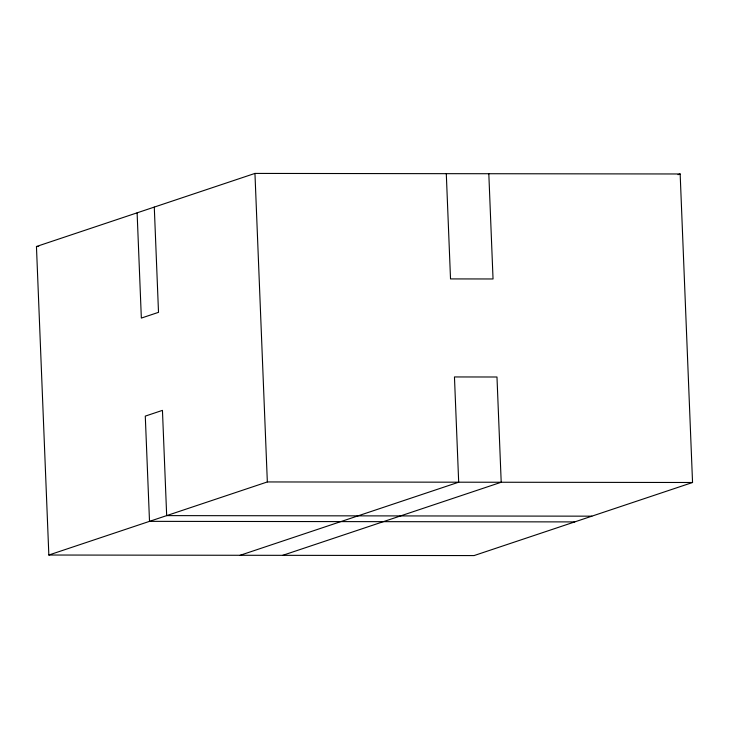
<?xml version="1.0" encoding="UTF-8"?>
<svg xmlns="http://www.w3.org/2000/svg" width="729" height="729" viewBox="0 0 729 729"><rect width="100%" height="100%" fill="white"/><g stroke="black" fill="none" stroke-linecap="round" stroke-linejoin="round"><path stroke-width="1.09" d="M36.45 246.502L254.95 173.42L680.157 173.976L692.55 482.498L474.05 555.58L48.843 555.024L36.45 246.502L38.728 246.502M678.016 174.687L680.157 173.976M48.843 555.024L267.343 481.942L692.55 482.498M240.187 555.27L458.687 482.197L454.459 376.948L496.978 377.002L501.206 482.252L282.706 555.334M591.884 516.168L166.677 515.613L162.449 410.372L145.281 416.113L149.509 521.353L574.716 521.909M488.813 173.73L493.041 278.97L450.522 278.915L446.294 173.666M254.95 173.42L267.343 481.942M154.284 207.091L158.512 312.34L141.344 318.081L137.116 212.832"/></g></svg>
